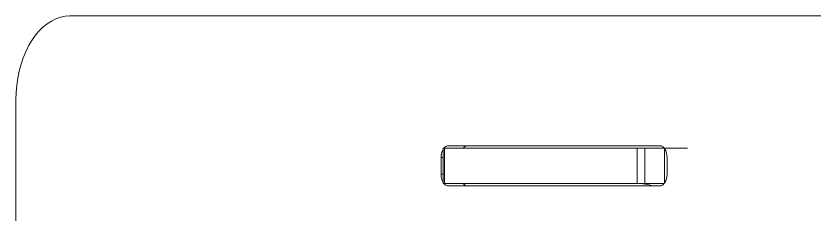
# Model space of a CAD drawing. Header units: millimetres. Extents: x -7151 to 6134, y -5040 to 5562.
# Drawn here: x -971.1 to -494.4, y 885 to 1003.2 of the extents above; entities that cross this region are included whole.
import ezdxf

# ---------------------------------------------------------------- set-up
doc = ezdxf.new("R2010")
doc.units = ezdxf.units.MM
doc.layers.add('DIKOM_ОБЪЕКТ', color=7, linetype='Continuous')

msp = doc.modelspace()

# ---------------------------------------------------------------- linework, layer by layer
at = {"layer": 'DIKOM_ОБЪЕКТ', "color": 7, "linetype": 'Continuous', "lineweight": 15}
for p, q in [((-45.481, 1003.243), (-938.955, 1003.243)), ((-971.095, 953.243), (-971.095, -846.757)), ((-586.708, 925.743), (-712.694, 925.743)), ((-715.896, 924.243), (-715.896, 903.243)), ((-715.896, 924.243), (-715.173, 924.243)), ((-715.173, 924.243), (-715.173, 903.243)), ((-715.173, 924.243), (-595.481, 924.243)), ((-599.988, 924.243), (-599.988, 903.243)), ((-599.988, 924.243), (-569.988, 924.243)), ((-595.481, 903.243), (-595.481, 924.243)), ((-595.481, 924.243), (-583.924, 924.243)), ((-583.766, 924.04), (-583.766, 903.446)), ((-717.194, 918.743), (-717.194, 908.743)), ((-715.896, 918.743), (-717.194, 918.743)), ((-582.208, 908.743), (-582.208, 918.743)), ((-717.194, 908.743), (-715.896, 908.743)), ((-715.173, 903.243), (-715.896, 903.243)), ((-715.173, 903.243), (-595.481, 903.243)), ((-712.694, 901.743), (-586.708, 901.743)), ((-583.924, 903.243), (-595.481, 903.243))]:
    msp.add_line(p, q, dxfattribs=at)
at = {"layer": 'DIKOM_ОБЪЕКТ', "color": 7, "linetype": 'Continuous', "lineweight": 15, "flags": 128}
for points in [[(-938.955, 1003.243), (-941.756, 1003.053), (-944.536, 1002.484), (-947.274, 1001.54), (-949.948, 1000.228), (-952.538, 998.559), (-955.025, 996.545), (-957.39, 994.201), (-959.614, 991.546), (-961.681, 988.599), (-963.576, 985.383), (-965.282, 981.922), (-966.789, 978.243), (-968.084, 974.374), (-969.156, 970.344), (-970, 966.184), (-970.606, 961.926), (-970.972, 957.601), (-971.095, 953.243)], [(-586.708, 925.743), (-585.83, 925.609), (-584.986, 925.211), (-584.208, 924.564), (-583.526, 923.693), (-582.967, 922.632), (-582.551, 921.422), (-582.295, 920.109), (-582.208, 918.743)], [(-582.208, 908.743), (-582.295, 907.378), (-582.551, 906.065), (-582.967, 904.854), (-583.526, 903.794), (-584.208, 902.923), (-584.986, 902.276), (-585.83, 901.878), (-586.708, 901.743)]]:
    msp.add_lwpolyline(points, dxfattribs=at)
at = {"layer": 'DIKOM_ОБЪЕКТ', "color": 7, "linetype": 'Continuous', "lineweight": 15}
for centre, radius, start, end in [((-712.478, 922.01), 3.74, 93.31497, 143.32713), ((-700.987, 922.01), 3.74, 93.31497, 143.32713), ((-707.89, 918.919), 9.306, 149.35666, 181.07981), ((-707.89, 908.568), 9.306, 178.92019, 210.64334), ((-712.478, 905.477), 3.74, 216.67287, 266.68503), ((-700.987, 905.477), 3.74, 216.67287, 266.68503), ((-599.988, 873.243), 30, 71.80513, 90)]:
    msp.add_arc(centre, radius, start, end, dxfattribs=at)

doc.saveas('drawing.dxf')
